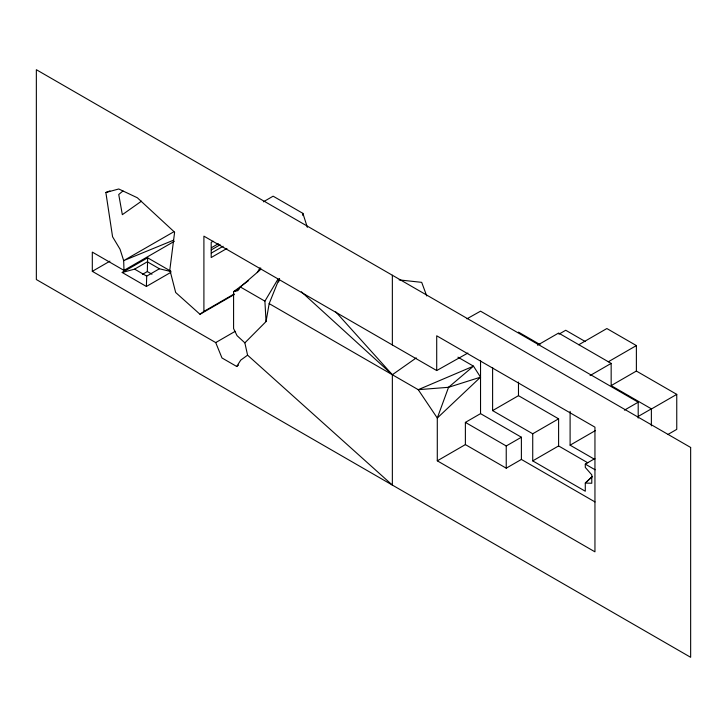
<?xml version="1.0" encoding="UTF-8"?>
<svg xmlns="http://www.w3.org/2000/svg" width="727" height="727" viewBox="0 0 727 727"><rect width="100%" height="100%" fill="white"/><g stroke="black" fill="none" stroke-linecap="round" stroke-linejoin="round"><path stroke-width="1.09" d="M170.863 271.216L147.645 257.812L122.2 272.498L146.391 286.465L146.7 276.124L159.422 268.772L170.79 271.525M147.645 257.812L147.327 271.553L142.437 274.379M335.756 311.865L392.353 374.732L392.353 485.082L247.58 355.167L244.863 342.862L266.055 321.552L269.163 303.613L279.213 278.705M278.595 282.058L279.613 278.859M260.793 268.118L259.975 270.08L240.346 286.974L237.938 290.609L233.585 291.663L233.585 328.559L237.057 335.665L244.863 342.862M257.285 272.57L259.993 267.881M266.055 321.552L264.901 301.151L277.914 279.241M174.326 241.328L123.981 270.389L92.311 252.105L92.311 271.335L215.71 342.581L221.98 357.966L236.711 366.472L240.728 360.138L247.58 355.167M457.937 357.184L473.477 366.154L480.538 377.159L437.29 418.025L437.29 460.818L594.95 551.838L594.95 427.167L436.709 335.801L436.709 370.552L467.879 353.04M592.405 476.358L585.29 483.046L585.29 491.225L532.727 460.882L532.727 433.774L492.606 410.61L492.606 367.48M591.978 477.003L585.29 483.046L591.778 483.255L591.778 474.84L585.29 467.416L585.29 464.117L594.877 458.583M122.963 190.965L118.737 194.5L122.336 214.674L141.52 201.152M236.711 366.472L238.511 365.118M248.598 280.595L233.585 291.663L239.456 288.601M123.981 270.389L123.681 260.639L120.037 249.216L112.567 236.757L105.86 192.51L118.755 188.984L137.339 197.762L174.616 232.213L169.836 269.826L175.67 292.49L200.007 314.282L203.905 311.429L234.13 293.981M416.271 357.893L392.353 374.732L301.341 291.781M92.311 271.335L109.913 261.166M122.2 272.498L134.613 269.135L147.327 261.793L159.422 268.772M263.383 201.815L273.125 196.181L302.886 213.365L307.348 227.351M213.165 241.21L211.194 242.345L211.194 257.54L226.924 248.461M211.493 247.68L218.373 243.709M146.391 286.465L170.854 272.343M211.33 249.861L220.181 244.754M211.33 253.078L223.125 246.271M200.007 314.282L234.13 294.58M215.71 342.581L235.139 331.367M537.517 345.207L558.6 333.039L611.162 363.391L611.162 385.628L651.374 408.838L651.374 425.868M558.954 334.175L565.724 330.258L585.317 341.572M578.81 344.743L606.863 328.54L636.379 345.579L636.379 371.052L676.755 394.37L676.755 429.366L668.049 434.392M521.386 459.437L506.237 468.179L465.38 444.597L465.38 422.387L480.538 413.636L521.386 437.227L521.386 459.437L595.004 501.939M492.606 410.61L518.478 395.67L558.6 418.834L558.6 445.942L587.798 462.808M608.317 361.782L636.379 345.579M437.29 460.818L465.38 444.597M590.079 375.559L611.162 363.391M465.38 422.387L506.237 445.969L521.386 437.227M611.525 385.401L636.379 371.052M532.727 433.774L558.6 418.834M532.727 460.882L558.6 445.942M624.438 410.146L638.197 402.195L638.197 418.061M570.104 411.364L570.104 445.178L595.259 430.657M637.961 416.58L651.374 408.838M650.638 409.446L676.755 394.37M173.871 231.749L123.681 260.639L173.671 240.137M466.898 318.835L480.538 311.174L638.197 402.195M105.86 192.51L109.941 190.901M480.538 377.159L448.55 387.3L418.234 389.681L269.163 303.613M399.168 279.904L421.696 282.349L426.722 295.934M518.478 332.112L540.007 344.543M570.104 445.178L594.695 459.373M436.709 370.552L203.905 236.148L203.905 311.429M585.29 464.117L595.095 469.778M240.346 286.974L264.901 301.151M147.327 271.553L151.979 274.233M134.613 269.135L146.7 276.124M518.478 382.057L518.478 395.67M506.237 445.969L506.237 468.179M480.538 360.428L480.538 413.636M392.353 275.233L392.353 344.943M302.886 213.365L302.886 215.583M448.55 387.3L437.29 418.025L418.234 389.681L473.477 366.154L448.55 387.3M690.65 447.459L36.35 69.701L36.35 279.541L690.65 657.299L690.65 447.459"/></g></svg>
